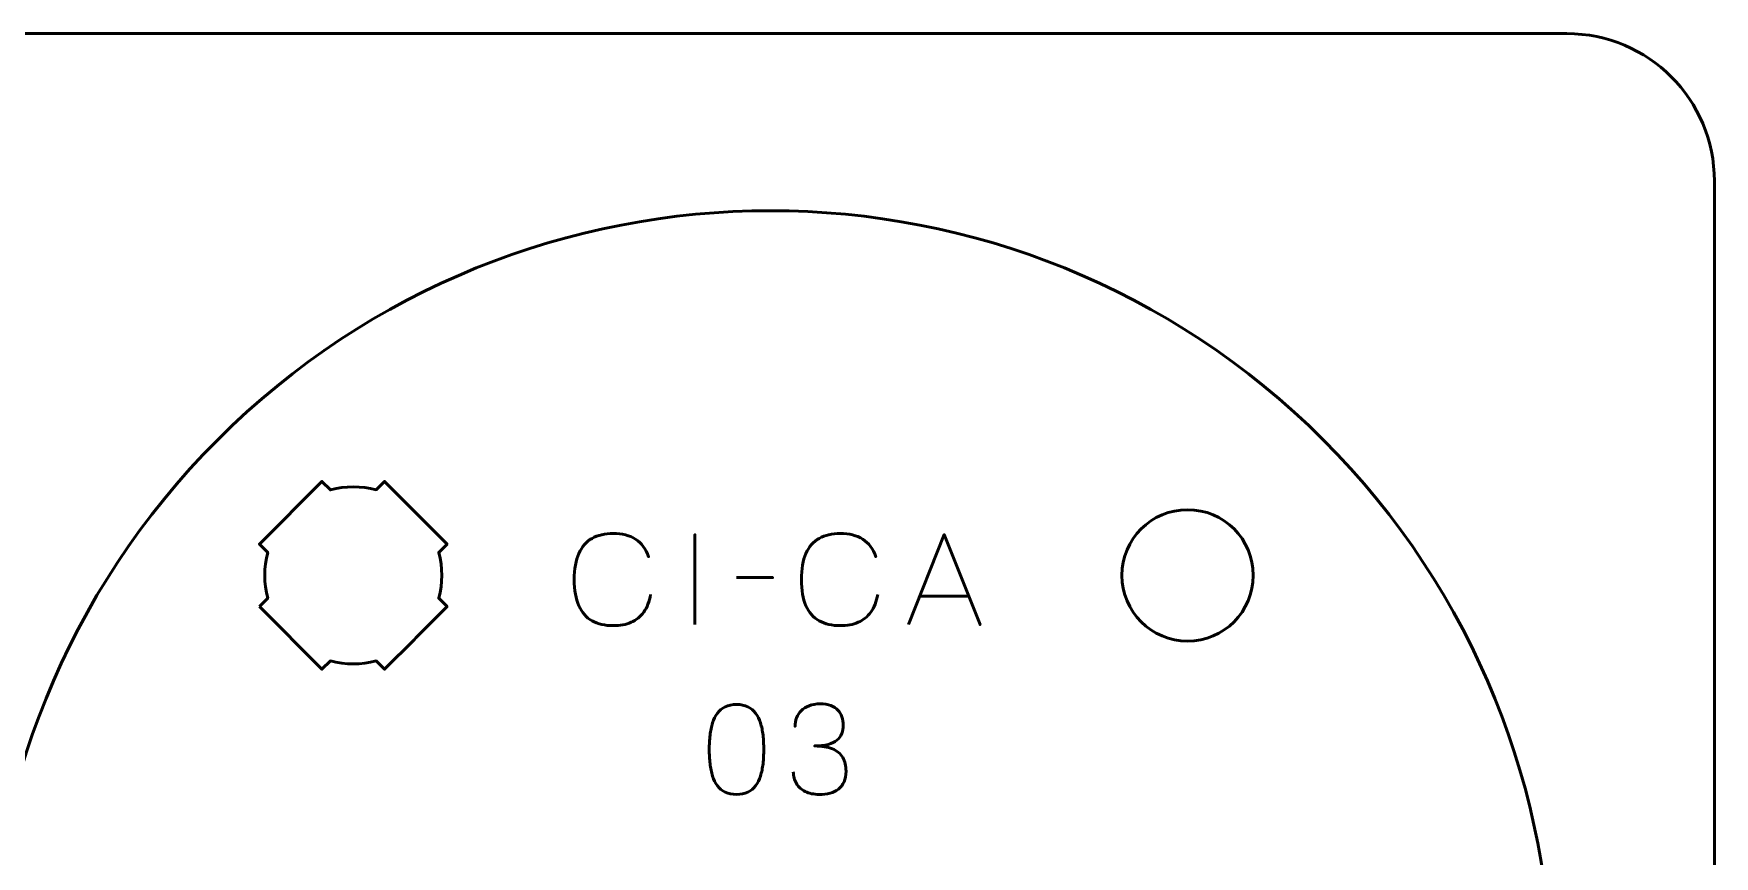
# Model space of a CAD drawing. Header units: centimetres. Extents: x -21 to 0, y -29.7 to 0.
# Drawn here: x -5.7 to 0, y -2.79 to 0 of the extents above; entities that cross this region are included whole.
import ezdxf

# ---------------------------------------------------------------- set-up
doc = ezdxf.new("R2010")
doc.units = ezdxf.units.CM
doc.header["$MEASUREMENT"] = 0
doc.layers.add('Layer 1', color=7, linetype='Continuous')

msp = doc.modelspace()

# ---------------------------------------------------------------- linework, layer by layer
at = {"layer": 'Layer 1', "color": 1, "lineweight": 53}
msp.add_open_spline([(-21.00003, -29.19995), (-21.00003, -29.19995), (-21.00003, -2.29992), (-21.00003, -2.29992), (-21.00003, -2.29992), (-21.00003, -2.21709), (-20.93286, -2.14992), (-20.85003, -2.14992), (-20.85003, -2.14992), (-20.7672, -2.14992), (-20.70003, -2.08275), (-20.70003, -1.99992), (-20.70003, -1.99992), (-20.70003, -1.91709), (-20.7672, -1.84992), (-20.85003, -1.84992), (-20.85003, -1.84992), (-20.93286, -1.84992), (-21.00003, -1.78275), (-21.00003, -1.69992), (-21.00003, -1.69992), (-21.00003, -1.61709), (-20.93286, -1.54992), (-20.85003, -1.54992), (-20.85003, -1.54992), (-20.7672, -1.54992), (-20.70003, -1.48275), (-20.70003, -1.39992), (-20.70003, -1.39992), (-20.70003, -1.31709), (-20.7672, -1.24992), (-20.85003, -1.24992), (-20.85003, -1.24992), (-20.93286, -1.24992), (-21.00003, -1.18275), (-21.00003, -1.09992), (-21.00003, -1.09992), (-21.00003, -1.09992), (-21.00003, -0.49992), (-21.00003, -0.49992), (-21.00003, -0.49992), (-21.00003, -0.22295), (-20.77694, 0.00004), (-20.49994, 0.00004), (-20.49994, 0.00004), (-20.49994, 0.00004), (-0.50008, 0.00004), (-0.50008, 0.00004), (-0.50008, 0.00004), (-0.22294, 0.00004), (0.00002, -0.22295), (0.00002, -0.49992), (0.00002, -0.49992), (0.00002, -0.49992), (0.00002, -29.19995), (0.00002, -29.19995), (0.00002, -29.19995), (0.00002, -29.47695), (-0.22294, -29.70004), (-0.50008, -29.70004), (-0.50008, -29.70004), (-0.50008, -29.70004), (-20.49994, -29.70004), (-20.49994, -29.70004), (-20.49994, -29.70004), (-20.77694, -29.70004), (-21.00003, -29.47695), (-21.00003, -29.19995)], degree=3, knots=[0, 0, 0, 0, 0.0588235, 0.0588235, 0.0588235, 0.0588235, 0.1176471, 0.1176471, 0.1176471, 0.1176471, 0.1764706, 0.1764706, 0.1764706, 0.1764706, 0.2352941, 0.2352941, 0.2352941, 0.2352941, 0.2941176, 0.2941176, 0.2941176, 0.2941176, 0.3529412, 0.3529412, 0.3529412, 0.3529412, 0.4117647, 0.4117647, 0.4117647, 0.4117647, 0.4705882, 0.4705882, 0.4705882, 0.4705882, 0.5294118, 0.5294118, 0.5294118, 0.5294118, 0.5882353, 0.5882353, 0.5882353, 0.5882353, 0.6470588, 0.6470588, 0.6470588, 0.6470588, 0.7058824, 0.7058824, 0.7058824, 0.7058824, 0.7647059, 0.7647059, 0.7647059, 0.7647059, 0.8235294, 0.8235294, 0.8235294, 0.8235294, 0.8823529, 0.8823529, 0.8823529, 0.8823529, 0.9411765, 0.9411765, 0.9411765, 0.9411765, 1, 1, 1, 1], dxfattribs=at)
at = {"layer": 'Layer 1', "color": 3, "lineweight": 53}
msp.add_open_spline([(-5.07383, -1.37613), (-4.03913, -0.34143), (-2.3609, -0.34143), (-1.32617, -1.37616), (-1.32617, -1.37616), (-0.29147, -2.41086), (-0.29147, -4.0891), (-1.32617, -5.1238), (-1.32617, -5.1238), (-2.3609, -6.15853), (-4.03913, -6.15853), (-5.07383, -5.12383), (-5.07383, -5.12383), (-6.10856, -4.0891), (-6.10856, -2.41086), (-5.07383, -1.37613)], degree=3, knots=[0, 0, 0, 0, 0.25, 0.25, 0.25, 0.25, 0.5, 0.5, 0.5, 0.5, 0.75, 0.75, 0.75, 0.75, 1, 1, 1, 1], dxfattribs=at)
at = {"layer": 'Layer 1', "lineweight": 53}
for points, knots in [([(-4.93247, -1.94179), (-4.93247, -1.94179), (-4.90404, -1.91337), (-4.90404, -1.91337), (-4.90404, -1.91337), (-4.91761, -1.86256), (-4.91759, -1.8089), (-4.90403, -1.7581), (-4.90403, -1.7581), (-4.90403, -1.7581), (-4.93247, -1.72966), (-4.93247, -1.72966), (-4.93247, -1.72966), (-4.93247, -1.72966), (-4.72034, -1.51753), (-4.72034, -1.51753), (-4.72034, -1.51753), (-4.72034, -1.51753), (-4.69192, -1.54595), (-4.69192, -1.54595), (-4.69192, -1.54595), (-4.64111, -1.53237), (-4.58741, -1.53234), (-4.53657, -1.5459), (-4.53657, -1.5459), (-4.53657, -1.5459), (-4.50821, -1.51753), (-4.50821, -1.51753), (-4.50821, -1.51753), (-4.50821, -1.51753), (-4.40538, -1.62036), (-4.40538, -1.62036), (-4.40538, -1.62036), (-4.40538, -1.62036), (-4.40205, -1.6236), (-4.40205, -1.6236), (-4.40205, -1.6236), (-4.40205, -1.6236), (-4.39881, -1.62693), (-4.39881, -1.62693), (-4.39881, -1.62693), (-4.39881, -1.62693), (-4.29607, -1.72966), (-4.29607, -1.72966), (-4.29607, -1.72966), (-4.29607, -1.72966), (-4.32441, -1.758), (-4.32441, -1.758), (-4.32441, -1.758), (-4.31082, -1.80885), (-4.31081, -1.8626), (-4.3244, -1.91347), (-4.3244, -1.91347), (-4.3244, -1.91347), (-4.29607, -1.94179), (-4.29607, -1.94179), (-4.29607, -1.94179), (-4.29607, -1.94179), (-4.39739, -2.04311), (-4.39739, -2.04311), (-4.39739, -2.04311), (-4.39739, -2.04311), (-4.40205, -2.04788), (-4.40205, -2.04788), (-4.40205, -2.04788), (-4.40205, -2.04788), (-4.40683, -2.05255), (-4.40683, -2.05255), (-4.40683, -2.05255), (-4.40683, -2.05255), (-4.50821, -2.15393), (-4.50821, -2.15393), (-4.50821, -2.15393), (-4.50821, -2.15393), (-4.53656, -2.12557), (-4.53656, -2.12557), (-4.53656, -2.12557), (-4.5874, -2.13913), (-4.64112, -2.13913), (-4.69195, -2.12554), (-4.69195, -2.12554), (-4.69195, -2.12554), (-4.72034, -2.15393), (-4.72034, -2.15393), (-4.72034, -2.15393), (-4.72034, -2.15393), (-4.93247, -1.94179), (-4.93247, -1.94179)], [0, 0, 0, 0, 0.0454545, 0.0454545, 0.0454545, 0.0454545, 0.0909091, 0.0909091, 0.0909091, 0.0909091, 0.1363636, 0.1363636, 0.1363636, 0.1363636, 0.1818182, 0.1818182, 0.1818182, 0.1818182, 0.2272727, 0.2272727, 0.2272727, 0.2272727, 0.2727273, 0.2727273, 0.2727273, 0.2727273, 0.3181818, 0.3181818, 0.3181818, 0.3181818, 0.3636364, 0.3636364, 0.3636364, 0.3636364, 0.4090909, 0.4090909, 0.4090909, 0.4090909, 0.4545455, 0.4545455, 0.4545455, 0.4545455, 0.5, 0.5, 0.5, 0.5, 0.5454545, 0.5454545, 0.5454545, 0.5454545, 0.5909091, 0.5909091, 0.5909091, 0.5909091, 0.6363636, 0.6363636, 0.6363636, 0.6363636, 0.6818182, 0.6818182, 0.6818182, 0.6818182, 0.7272727, 0.7272727, 0.7272727, 0.7272727, 0.7727273, 0.7727273, 0.7727273, 0.7727273, 0.8181818, 0.8181818, 0.8181818, 0.8181818, 0.8636364, 0.8636364, 0.8636364, 0.8636364, 0.9090909, 0.9090909, 0.9090909, 0.9090909, 0.9545455, 0.9545455, 0.9545455, 0.9545455, 1, 1, 1, 1]), ([(-1.78582, -1.61325), (-1.66296, -1.61325), (-1.56332, -1.71289), (-1.56332, -1.83575), (-1.56332, -1.83575), (-1.56332, -1.95862), (-1.66296, -2.05825), (-1.78582, -2.05825), (-1.78582, -2.05825), (-1.90868, -2.05825), (-2.00832, -1.95862), (-2.00832, -1.83575), (-2.00832, -1.83575), (-2.00832, -1.71289), (-1.90868, -1.61325), (-1.78582, -1.61325)], [0, 0, 0, 0, 0.25, 0.25, 0.25, 0.25, 0.5, 0.5, 0.5, 0.5, 0.75, 0.75, 0.75, 0.75, 1, 1, 1, 1])]:
    msp.add_open_spline(points, degree=3, knots=knots, dxfattribs=at)
at = {"layer": 'Layer 1', "color": 5, "lineweight": 53}
for points, knots in [([(-3.60603, -1.90037), (-3.61055, -1.92457), (-3.61845, -1.94454), (-3.62953, -1.9602), (-3.62953, -1.9602), (-3.64067, -1.9758), (-3.65493, -1.98737), (-3.67228, -1.99492), (-3.67228, -1.99492), (-3.68957, -2.00247), (-3.70989, -2.00628), (-3.73303, -2.00621), (-3.73303, -2.00621), (-3.76118, -2.00628), (-3.7851, -2.00084), (-3.80472, -1.98977), (-3.80472, -1.98977), (-3.82433, -1.97876), (-3.83929, -1.96176), (-3.84959, -1.93869), (-3.84959, -1.93869), (-3.85989, -1.91561), (-3.86504, -1.88605), (-3.86511, -1.85), (-3.86511, -1.85), (-3.86504, -1.81409), (-3.85989, -1.78459), (-3.84959, -1.76152), (-3.84959, -1.76152), (-3.83929, -1.73845), (-3.82433, -1.72138), (-3.80472, -1.7103), (-3.80472, -1.7103), (-3.7851, -1.69922), (-3.76118, -1.69372), (-3.73303, -1.69379), (-3.73303, -1.69379), (-3.7029, -1.69372), (-3.67765, -1.70014), (-3.65733, -1.71305), (-3.65733, -1.71305), (-3.63708, -1.72596), (-3.62219, -1.74593), (-3.61281, -1.77295), (-3.61281, -1.77295), (-3.62219, -1.74593), (-3.63708, -1.72596), (-3.65733, -1.71305), (-3.65733, -1.71305), (-3.67765, -1.70014), (-3.7029, -1.69372), (-3.73303, -1.69379), (-3.73303, -1.69379), (-3.76118, -1.69372), (-3.7851, -1.69922), (-3.80472, -1.7103), (-3.80472, -1.7103), (-3.82433, -1.72138), (-3.83929, -1.73845), (-3.84959, -1.76152), (-3.84959, -1.76152), (-3.85989, -1.78459), (-3.86504, -1.81409), (-3.86511, -1.85), (-3.86511, -1.85), (-3.86504, -1.88605), (-3.85989, -1.91561), (-3.84959, -1.93869), (-3.84959, -1.93869), (-3.83929, -1.96176), (-3.82433, -1.97876), (-3.80472, -1.98977), (-3.80472, -1.98977), (-3.7851, -2.00084), (-3.76118, -2.00628), (-3.73303, -2.00621), (-3.73303, -2.00621), (-3.70989, -2.00628), (-3.68957, -2.00247), (-3.67228, -1.99492), (-3.67228, -1.99492), (-3.65493, -1.98737), (-3.64067, -1.9758), (-3.62953, -1.9602), (-3.62953, -1.9602), (-3.61845, -1.94454), (-3.61055, -1.92457), (-3.60603, -1.90037)], [0, 0, 0, 0, 0.0454545, 0.0454545, 0.0454545, 0.0454545, 0.0909091, 0.0909091, 0.0909091, 0.0909091, 0.1363636, 0.1363636, 0.1363636, 0.1363636, 0.1818182, 0.1818182, 0.1818182, 0.1818182, 0.2272727, 0.2272727, 0.2272727, 0.2272727, 0.2727273, 0.2727273, 0.2727273, 0.2727273, 0.3181818, 0.3181818, 0.3181818, 0.3181818, 0.3636364, 0.3636364, 0.3636364, 0.3636364, 0.4090909, 0.4090909, 0.4090909, 0.4090909, 0.4545455, 0.4545455, 0.4545455, 0.4545455, 0.5, 0.5, 0.5, 0.5, 0.5454545, 0.5454545, 0.5454545, 0.5454545, 0.5909091, 0.5909091, 0.5909091, 0.5909091, 0.6363636, 0.6363636, 0.6363636, 0.6363636, 0.6818182, 0.6818182, 0.6818182, 0.6818182, 0.7272727, 0.7272727, 0.7272727, 0.7272727, 0.7727273, 0.7727273, 0.7727273, 0.7727273, 0.8181818, 0.8181818, 0.8181818, 0.8181818, 0.8636364, 0.8636364, 0.8636364, 0.8636364, 0.9090909, 0.9090909, 0.9090909, 0.9090909, 0.9545455, 0.9545455, 0.9545455, 0.9545455, 1, 1, 1, 1]), ([(-3.45617, -2.00282), (-3.45617, -2.00282), (-3.45617, -1.6976), (-3.45617, -1.6976), (-3.45617, -1.6976), (-3.45617, -1.6976), (-3.45617, -2.00282), (-3.45617, -2.00282)], [0, 0, 0, 0, 0.5, 0.5, 0.5, 0.5, 1, 1, 1, 1]), ([(-2.83599, -1.90037), (-2.84051, -1.92457), (-2.84841, -1.94454), (-2.85949, -1.9602), (-2.85949, -1.9602), (-2.87063, -1.9758), (-2.88489, -1.98737), (-2.90224, -1.99492), (-2.90224, -1.99492), (-2.91953, -2.00247), (-2.93985, -2.00628), (-2.96299, -2.00621), (-2.96299, -2.00621), (-2.99114, -2.00628), (-3.01506, -2.00084), (-3.03468, -1.98977), (-3.03468, -1.98977), (-3.05429, -1.97876), (-3.06925, -1.96176), (-3.07955, -1.93869), (-3.07955, -1.93869), (-3.08985, -1.91561), (-3.095, -1.88605), (-3.09507, -1.85), (-3.09507, -1.85), (-3.095, -1.81409), (-3.08985, -1.78459), (-3.07955, -1.76152), (-3.07955, -1.76152), (-3.06925, -1.73845), (-3.05429, -1.72138), (-3.03468, -1.7103), (-3.03468, -1.7103), (-3.01506, -1.69922), (-2.99114, -1.69372), (-2.96299, -1.69379), (-2.96299, -1.69379), (-2.93286, -1.69372), (-2.90761, -1.70014), (-2.88729, -1.71305), (-2.88729, -1.71305), (-2.86704, -1.72596), (-2.85215, -1.74593), (-2.84277, -1.77295), (-2.84277, -1.77295), (-2.85215, -1.74593), (-2.86704, -1.72596), (-2.88729, -1.71305), (-2.88729, -1.71305), (-2.90761, -1.70014), (-2.93286, -1.69372), (-2.96299, -1.69379), (-2.96299, -1.69379), (-2.99114, -1.69372), (-3.01506, -1.69922), (-3.03468, -1.7103), (-3.03468, -1.7103), (-3.05429, -1.72138), (-3.06925, -1.73845), (-3.07955, -1.76152), (-3.07955, -1.76152), (-3.08985, -1.78459), (-3.095, -1.81409), (-3.09507, -1.85), (-3.09507, -1.85), (-3.095, -1.88605), (-3.08985, -1.91561), (-3.07955, -1.93869), (-3.07955, -1.93869), (-3.06925, -1.96176), (-3.05429, -1.97876), (-3.03468, -1.98977), (-3.03468, -1.98977), (-3.01506, -2.00084), (-2.99114, -2.00628), (-2.96299, -2.00621), (-2.96299, -2.00621), (-2.93985, -2.00628), (-2.91953, -2.00247), (-2.90224, -1.99492), (-2.90224, -1.99492), (-2.88489, -1.98737), (-2.87063, -1.9758), (-2.85949, -1.9602), (-2.85949, -1.9602), (-2.84841, -1.94454), (-2.84051, -1.92457), (-2.83599, -1.90037)], [0, 0, 0, 0, 0.0454545, 0.0454545, 0.0454545, 0.0454545, 0.0909091, 0.0909091, 0.0909091, 0.0909091, 0.1363636, 0.1363636, 0.1363636, 0.1363636, 0.1818182, 0.1818182, 0.1818182, 0.1818182, 0.2272727, 0.2272727, 0.2272727, 0.2272727, 0.2727273, 0.2727273, 0.2727273, 0.2727273, 0.3181818, 0.3181818, 0.3181818, 0.3181818, 0.3636364, 0.3636364, 0.3636364, 0.3636364, 0.4090909, 0.4090909, 0.4090909, 0.4090909, 0.4545455, 0.4545455, 0.4545455, 0.4545455, 0.5, 0.5, 0.5, 0.5, 0.5454545, 0.5454545, 0.5454545, 0.5454545, 0.5909091, 0.5909091, 0.5909091, 0.5909091, 0.6363636, 0.6363636, 0.6363636, 0.6363636, 0.6818182, 0.6818182, 0.6818182, 0.6818182, 0.7272727, 0.7272727, 0.7272727, 0.7272727, 0.7727273, 0.7727273, 0.7727273, 0.7727273, 0.8181818, 0.8181818, 0.8181818, 0.8181818, 0.8636364, 0.8636364, 0.8636364, 0.8636364, 0.9090909, 0.9090909, 0.9090909, 0.9090909, 0.9545455, 0.9545455, 0.9545455, 0.9545455, 1, 1, 1, 1]), ([(-2.73185, -2.00282), (-2.73185, -2.00282), (-2.61078, -1.6976), (-2.61078, -1.6976), (-2.61078, -1.6976), (-2.61078, -1.6976), (-2.48928, -2.00282), (-2.48928, -2.00282), (-2.48928, -2.00282), (-2.48928, -2.00282), (-2.61078, -1.6976), (-2.61078, -1.6976), (-2.61078, -1.6976), (-2.61078, -1.6976), (-2.73185, -2.00282), (-2.73185, -2.00282)], [0, 0, 0, 0, 0.25, 0.25, 0.25, 0.25, 0.5, 0.5, 0.5, 0.5, 0.75, 0.75, 0.75, 0.75, 1, 1, 1, 1]), ([(-3.3152, -1.84322), (-3.3152, -1.84322), (-3.19201, -1.84322), (-3.19201, -1.84322), (-3.19201, -1.84322), (-3.19201, -1.84322), (-3.3152, -1.84322), (-3.3152, -1.84322)], [0, 0, 0, 0, 0.5, 0.5, 0.5, 0.5, 1, 1, 1, 1]), ([(-2.69375, -1.90672), (-2.69375, -1.90672), (-2.52781, -1.90672), (-2.52781, -1.90672), (-2.52781, -1.90672), (-2.52781, -1.90672), (-2.69375, -1.90672), (-2.69375, -1.90672)], [0, 0, 0, 0, 0.5, 0.5, 0.5, 0.5, 1, 1, 1, 1]), ([(-3.31499, -2.57813), (-3.30018, -2.57806), (-3.28741, -2.57545), (-3.27675, -2.57037), (-3.27675, -2.57037), (-3.26617, -2.56529), (-3.25735, -2.55802), (-3.2503, -2.54878), (-3.2503, -2.54878), (-3.24331, -2.53947), (-3.23781, -2.52846), (-3.23372, -2.51576), (-3.23372, -2.51576), (-3.22969, -2.50306), (-3.2268, -2.48916), (-3.22518, -2.47392), (-3.22518, -2.47392), (-3.22348, -2.45868), (-3.22264, -2.44266), (-3.22271, -2.42573), (-3.22271, -2.42573), (-3.22264, -2.40887), (-3.22348, -2.39285), (-3.22518, -2.37768), (-3.22518, -2.37768), (-3.2268, -2.36251), (-3.22969, -2.34854), (-3.23372, -2.33584), (-3.23372, -2.33584), (-3.23781, -2.32321), (-3.24331, -2.31221), (-3.2503, -2.30282), (-3.2503, -2.30282), (-3.25735, -2.29351), (-3.26617, -2.28624), (-3.27675, -2.28116), (-3.27675, -2.28116), (-3.28741, -2.27601), (-3.30018, -2.2734), (-3.31499, -2.27333), (-3.31499, -2.27333), (-3.32981, -2.2734), (-3.34258, -2.27601), (-3.35324, -2.28116), (-3.35324, -2.28116), (-3.36382, -2.28624), (-3.37264, -2.29351), (-3.37969, -2.30282), (-3.37969, -2.30282), (-3.38668, -2.31221), (-3.39218, -2.32321), (-3.39627, -2.33584), (-3.39627, -2.33584), (-3.4003, -2.34854), (-3.40319, -2.36251), (-3.40481, -2.37768), (-3.40481, -2.37768), (-3.4065, -2.39285), (-3.40735, -2.40887), (-3.40728, -2.42573), (-3.40728, -2.42573), (-3.40735, -2.44266), (-3.4065, -2.45868), (-3.40481, -2.47392), (-3.40481, -2.47392), (-3.40319, -2.48916), (-3.4003, -2.50306), (-3.39627, -2.51576), (-3.39627, -2.51576), (-3.39218, -2.52846), (-3.38668, -2.53947), (-3.37969, -2.54878), (-3.37969, -2.54878), (-3.37264, -2.55802), (-3.36382, -2.56529), (-3.35324, -2.57037), (-3.35324, -2.57037), (-3.34258, -2.57545), (-3.32981, -2.57806), (-3.31499, -2.57813)], [0, 0, 0, 0, 0.05, 0.05, 0.05, 0.05, 0.1, 0.1, 0.1, 0.1, 0.15, 0.15, 0.15, 0.15, 0.2, 0.2, 0.2, 0.2, 0.25, 0.25, 0.25, 0.25, 0.3, 0.3, 0.3, 0.3, 0.35, 0.35, 0.35, 0.35, 0.4, 0.4, 0.4, 0.4, 0.45, 0.45, 0.45, 0.45, 0.5, 0.5, 0.5, 0.5, 0.55, 0.55, 0.55, 0.55, 0.6, 0.6, 0.6, 0.6, 0.65, 0.65, 0.65, 0.65, 0.7, 0.7, 0.7, 0.7, 0.75, 0.75, 0.75, 0.75, 0.8, 0.8, 0.8, 0.8, 0.85, 0.85, 0.85, 0.85, 0.9, 0.9, 0.9, 0.9, 0.95, 0.95, 0.95, 0.95, 1, 1, 1, 1]), ([(-3.31499, -2.57813), (-3.30018, -2.57806), (-3.28741, -2.57545), (-3.27675, -2.57037), (-3.27675, -2.57037), (-3.26617, -2.56529), (-3.25735, -2.55802), (-3.2503, -2.54878), (-3.2503, -2.54878), (-3.24331, -2.53947), (-3.23781, -2.52846), (-3.23372, -2.51576), (-3.23372, -2.51576), (-3.22969, -2.50306), (-3.2268, -2.48916), (-3.22518, -2.47392), (-3.22518, -2.47392), (-3.22348, -2.45868), (-3.22264, -2.44266), (-3.22271, -2.42573), (-3.22271, -2.42573), (-3.22264, -2.40887), (-3.22348, -2.39285), (-3.22518, -2.37768), (-3.22518, -2.37768), (-3.2268, -2.36251), (-3.22969, -2.34854), (-3.23372, -2.33584), (-3.23372, -2.33584), (-3.23781, -2.32321), (-3.24331, -2.31221), (-3.2503, -2.30282), (-3.2503, -2.30282), (-3.25735, -2.29351), (-3.26617, -2.28624), (-3.27675, -2.28116), (-3.27675, -2.28116), (-3.28741, -2.27601), (-3.30018, -2.2734), (-3.31499, -2.27333), (-3.31499, -2.27333), (-3.32981, -2.2734), (-3.34258, -2.27601), (-3.35324, -2.28116), (-3.35324, -2.28116), (-3.36382, -2.28624), (-3.37264, -2.29351), (-3.37969, -2.30282), (-3.37969, -2.30282), (-3.38668, -2.31221), (-3.39218, -2.32321), (-3.39627, -2.33584), (-3.39627, -2.33584), (-3.4003, -2.34854), (-3.40319, -2.36251), (-3.40481, -2.37768), (-3.40481, -2.37768), (-3.4065, -2.39285), (-3.40735, -2.40887), (-3.40728, -2.42573), (-3.40728, -2.42573), (-3.40735, -2.44266), (-3.4065, -2.45868), (-3.40481, -2.47392), (-3.40481, -2.47392), (-3.40319, -2.48916), (-3.4003, -2.50306), (-3.39627, -2.51576), (-3.39627, -2.51576), (-3.39218, -2.52846), (-3.38668, -2.53947), (-3.37969, -2.54878), (-3.37969, -2.54878), (-3.37264, -2.55802), (-3.36382, -2.56529), (-3.35324, -2.57037), (-3.35324, -2.57037), (-3.34258, -2.57545), (-3.32981, -2.57806), (-3.31499, -2.57813)], [0, 0, 0, 0, 0.05, 0.05, 0.05, 0.05, 0.1, 0.1, 0.1, 0.1, 0.15, 0.15, 0.15, 0.15, 0.2, 0.2, 0.2, 0.2, 0.25, 0.25, 0.25, 0.25, 0.3, 0.3, 0.3, 0.3, 0.35, 0.35, 0.35, 0.35, 0.4, 0.4, 0.4, 0.4, 0.45, 0.45, 0.45, 0.45, 0.5, 0.5, 0.5, 0.5, 0.55, 0.55, 0.55, 0.55, 0.6, 0.6, 0.6, 0.6, 0.65, 0.65, 0.65, 0.65, 0.7, 0.7, 0.7, 0.7, 0.75, 0.75, 0.75, 0.75, 0.8, 0.8, 0.8, 0.8, 0.85, 0.85, 0.85, 0.85, 0.9, 0.9, 0.9, 0.9, 0.95, 0.95, 0.95, 0.95, 1, 1, 1, 1]), ([(-3.12238, -2.50151), (-3.12231, -2.51675), (-3.11878, -2.53001), (-3.1118, -2.54151), (-3.1118, -2.54151), (-3.10481, -2.55294), (-3.09486, -2.5619), (-3.08188, -2.56832), (-3.08188, -2.56832), (-3.0689, -2.57474), (-3.05331, -2.57799), (-3.03517, -2.57813), (-3.03517, -2.57813), (-3.02156, -2.57813), (-3.00921, -2.57672), (-2.99799, -2.57376), (-2.99799, -2.57376), (-2.98684, -2.57079), (-2.97725, -2.56621), (-2.96913, -2.55993), (-2.96913, -2.55993), (-2.96102, -2.55365), (-2.95481, -2.54553), (-2.95037, -2.53566), (-2.95037, -2.53566), (-2.94599, -2.52571), (-2.94381, -2.51378), (-2.94374, -2.49981), (-2.94374, -2.49981), (-2.94366, -2.48119), (-2.94747, -2.46545), (-2.95502, -2.45268), (-2.95502, -2.45268), (-2.96257, -2.43991), (-2.97429, -2.43032), (-2.99002, -2.42376), (-2.99002, -2.42376), (-3.00575, -2.41719), (-3.02593, -2.41388), (-3.05041, -2.41388), (-3.05041, -2.41388), (-3.03214, -2.41395), (-3.01683, -2.41226), (-3.00434, -2.4088), (-3.00434, -2.4088), (-2.99192, -2.40534), (-2.98198, -2.40047), (-2.9745, -2.39412), (-2.9745, -2.39412), (-2.96702, -2.38784), (-2.96159, -2.38036), (-2.95834, -2.37176), (-2.95834, -2.37176), (-2.95502, -2.36322), (-2.9534, -2.35384), (-2.95347, -2.34361), (-2.95347, -2.34361), (-2.9534, -2.33337), (-2.95481, -2.32392), (-2.95763, -2.31517), (-2.95763, -2.31517), (-2.96039, -2.30642), (-2.9649, -2.29873), (-2.97104, -2.29217), (-2.97104, -2.29217), (-2.97718, -2.28561), (-2.98529, -2.28046), (-2.99524, -2.27679), (-2.99524, -2.27679), (-3.00526, -2.27312), (-3.01747, -2.27129), (-3.03179, -2.27122), (-3.03179, -2.27122), (-3.04604, -2.27129), (-3.05853, -2.2734), (-3.06911, -2.2775), (-3.06911, -2.2775), (-3.07977, -2.28159), (-3.08851, -2.28716), (-3.09557, -2.29429), (-3.09557, -2.29429), (-3.10255, -2.30141), (-3.10778, -2.30953), (-3.11123, -2.3187), (-3.11123, -2.3187), (-3.11476, -2.32787), (-3.11645, -2.33761), (-3.11645, -2.34784), (-3.11645, -2.34784), (-3.11645, -2.33761), (-3.11476, -2.32787), (-3.11123, -2.3187), (-3.11123, -2.3187), (-3.10778, -2.30953), (-3.10255, -2.30141), (-3.09557, -2.29429), (-3.09557, -2.29429), (-3.08851, -2.28716), (-3.07977, -2.28159), (-3.06911, -2.2775), (-3.06911, -2.2775), (-3.05853, -2.2734), (-3.04604, -2.27129), (-3.03179, -2.27122), (-3.03179, -2.27122), (-3.01747, -2.27129), (-3.00526, -2.27312), (-2.99524, -2.27679), (-2.99524, -2.27679), (-2.98529, -2.28046), (-2.97718, -2.28561), (-2.97104, -2.29217), (-2.97104, -2.29217), (-2.9649, -2.29873), (-2.96039, -2.30642), (-2.95763, -2.31517), (-2.95763, -2.31517), (-2.95481, -2.32392), (-2.9534, -2.33337), (-2.95347, -2.34361), (-2.95347, -2.34361), (-2.9534, -2.35384), (-2.95502, -2.36322), (-2.95834, -2.37176), (-2.95834, -2.37176), (-2.96159, -2.38036), (-2.96702, -2.38784), (-2.9745, -2.39412), (-2.9745, -2.39412), (-2.98198, -2.40047), (-2.99192, -2.40534), (-3.00434, -2.4088), (-3.00434, -2.4088), (-3.01683, -2.41226), (-3.03214, -2.41395), (-3.05041, -2.41388), (-3.05041, -2.41388), (-3.02593, -2.41388), (-3.00575, -2.41719), (-2.99002, -2.42376), (-2.99002, -2.42376), (-2.97429, -2.43032), (-2.96257, -2.43991), (-2.95502, -2.45268), (-2.95502, -2.45268), (-2.94747, -2.46545), (-2.94366, -2.48119), (-2.94374, -2.49981), (-2.94374, -2.49981), (-2.94381, -2.51378), (-2.94599, -2.52571), (-2.95037, -2.53566), (-2.95037, -2.53566), (-2.95481, -2.54553), (-2.96102, -2.55365), (-2.96913, -2.55993), (-2.96913, -2.55993), (-2.97725, -2.56621), (-2.98684, -2.57079), (-2.99799, -2.57376), (-2.99799, -2.57376), (-3.00921, -2.57672), (-3.02156, -2.57813), (-3.03517, -2.57813), (-3.03517, -2.57813), (-3.05331, -2.57799), (-3.0689, -2.57474), (-3.08188, -2.56832), (-3.08188, -2.56832), (-3.09486, -2.5619), (-3.10481, -2.55294), (-3.1118, -2.54151), (-3.1118, -2.54151), (-3.11878, -2.53001), (-3.12231, -2.51675), (-3.12238, -2.50151)], [0, 0, 0, 0, 0.0227273, 0.0227273, 0.0227273, 0.0227273, 0.0454545, 0.0454545, 0.0454545, 0.0454545, 0.0681818, 0.0681818, 0.0681818, 0.0681818, 0.0909091, 0.0909091, 0.0909091, 0.0909091, 0.1136364, 0.1136364, 0.1136364, 0.1136364, 0.1363636, 0.1363636, 0.1363636, 0.1363636, 0.1590909, 0.1590909, 0.1590909, 0.1590909, 0.1818182, 0.1818182, 0.1818182, 0.1818182, 0.2045455, 0.2045455, 0.2045455, 0.2045455, 0.2272727, 0.2272727, 0.2272727, 0.2272727, 0.25, 0.25, 0.25, 0.25, 0.2727273, 0.2727273, 0.2727273, 0.2727273, 0.2954545, 0.2954545, 0.2954545, 0.2954545, 0.3181818, 0.3181818, 0.3181818, 0.3181818, 0.3409091, 0.3409091, 0.3409091, 0.3409091, 0.3636364, 0.3636364, 0.3636364, 0.3636364, 0.3863636, 0.3863636, 0.3863636, 0.3863636, 0.4090909, 0.4090909, 0.4090909, 0.4090909, 0.4318182, 0.4318182, 0.4318182, 0.4318182, 0.4545455, 0.4545455, 0.4545455, 0.4545455, 0.4772727, 0.4772727, 0.4772727, 0.4772727, 0.5, 0.5, 0.5, 0.5, 0.5227273, 0.5227273, 0.5227273, 0.5227273, 0.5454545, 0.5454545, 0.5454545, 0.5454545, 0.5681818, 0.5681818, 0.5681818, 0.5681818, 0.5909091, 0.5909091, 0.5909091, 0.5909091, 0.6136364, 0.6136364, 0.6136364, 0.6136364, 0.6363636, 0.6363636, 0.6363636, 0.6363636, 0.6590909, 0.6590909, 0.6590909, 0.6590909, 0.6818182, 0.6818182, 0.6818182, 0.6818182, 0.7045455, 0.7045455, 0.7045455, 0.7045455, 0.7272727, 0.7272727, 0.7272727, 0.7272727, 0.75, 0.75, 0.75, 0.75, 0.7727273, 0.7727273, 0.7727273, 0.7727273, 0.7954545, 0.7954545, 0.7954545, 0.7954545, 0.8181818, 0.8181818, 0.8181818, 0.8181818, 0.8409091, 0.8409091, 0.8409091, 0.8409091, 0.8636364, 0.8636364, 0.8636364, 0.8636364, 0.8863636, 0.8863636, 0.8863636, 0.8863636, 0.9090909, 0.9090909, 0.9090909, 0.9090909, 0.9318182, 0.9318182, 0.9318182, 0.9318182, 0.9545455, 0.9545455, 0.9545455, 0.9545455, 0.9772727, 0.9772727, 0.9772727, 0.9772727, 1, 1, 1, 1])]:
    msp.add_open_spline(points, degree=3, knots=knots, dxfattribs=at)

doc.saveas('drawing.dxf')
